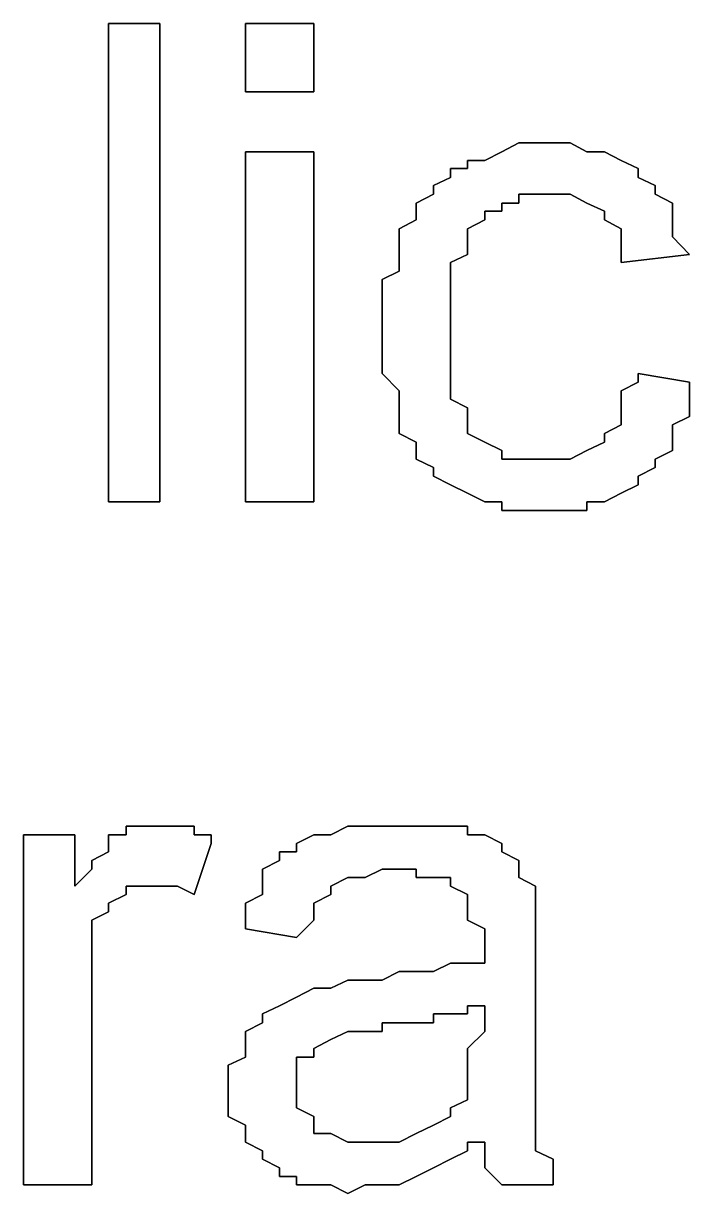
# Model space of a CAD drawing. Header units: metres. Extents: x 2.9 to 42.8, y 1.7 to 28.7.
# Drawn here: x 38.8373 to 38.9749, y 16.4553 to 16.697 of the extents above; entities that cross this region are included whole.
import ezdxf

# ---------------------------------------------------------------- set-up
doc = ezdxf.new("R2010")
doc.units = ezdxf.units.M
doc.layers.add('GRIS', color=8, linetype='Continuous')

msp = doc.modelspace()

# ---------------------------------------------------------------- linework, layer by layer
at = {"layer": 'GRIS', "lineweight": -3}
for points in [[(38.8655, 16.697), (38.8549, 16.697), (38.8655, 16.697)], [(38.8549, 16.697), (38.8549, 16.5982), (38.8549, 16.697)], [(38.8655, 16.5982), (38.8655, 16.697), (38.8655, 16.5982)], [(38.8973, 16.697), (38.8832, 16.697), (38.8973, 16.697)], [(38.8832, 16.697), (38.8832, 16.6829), (38.8832, 16.697)], [(38.8973, 16.6829), (38.8973, 16.697), (38.8973, 16.6829)], [(38.8832, 16.6829), (38.8973, 16.6829), (38.8832, 16.6829)], [(38.8973, 16.6705), (38.8832, 16.6705), (38.8973, 16.6705)], [(38.8832, 16.6705), (38.8832, 16.5982), (38.8832, 16.6705)], [(38.8973, 16.5982), (38.8973, 16.6705), (38.8973, 16.5982)], [(38.9361, 16.6705), (38.9326, 16.6687), (38.9361, 16.6705)], [(38.9396, 16.6723), (38.9361, 16.6705), (38.9396, 16.6723)], [(38.9431, 16.6723), (38.9396, 16.6723), (38.9431, 16.6723)], [(38.9467, 16.6723), (38.9431, 16.6723), (38.9467, 16.6723)], [(38.9502, 16.6723), (38.9467, 16.6723), (38.9502, 16.6723)], [(38.9537, 16.6705), (38.9502, 16.6723), (38.9537, 16.6705)], [(38.9573, 16.6705), (38.9537, 16.6705), (38.9573, 16.6705)], [(38.9608, 16.6687), (38.9573, 16.6705), (38.9608, 16.6687)], [(38.9326, 16.6687), (38.929, 16.6687), (38.9326, 16.6687)], [(38.929, 16.6687), (38.929, 16.667), (38.929, 16.6687)], [(38.9643, 16.667), (38.9608, 16.6687), (38.9643, 16.667)], [(38.929, 16.667), (38.9255, 16.667), (38.929, 16.667)], [(38.9255, 16.667), (38.9255, 16.6652), (38.9255, 16.667)], [(38.9643, 16.6652), (38.9643, 16.667), (38.9643, 16.6652)], [(38.9255, 16.6652), (38.922, 16.6635), (38.9255, 16.6652)], [(38.922, 16.6635), (38.922, 16.6617), (38.922, 16.6635)], [(38.9678, 16.6635), (38.9643, 16.6652), (38.9678, 16.6635)], [(38.9678, 16.6617), (38.9678, 16.6635), (38.9678, 16.6617)], [(38.922, 16.6617), (38.9184, 16.6599), (38.922, 16.6617)], [(38.9396, 16.6599), (38.9396, 16.6617), (38.9396, 16.6599)], [(38.9396, 16.6617), (38.9431, 16.6617), (38.9396, 16.6617)], [(38.9431, 16.6617), (38.9467, 16.6617), (38.9431, 16.6617)], [(38.9467, 16.6617), (38.9502, 16.6617), (38.9467, 16.6617)], [(38.9502, 16.6617), (38.9537, 16.6599), (38.9502, 16.6617)], [(38.9714, 16.6599), (38.9678, 16.6617), (38.9714, 16.6599)], [(38.9184, 16.6599), (38.9184, 16.6582), (38.9184, 16.6599)], [(38.9184, 16.6582), (38.9184, 16.6564), (38.9184, 16.6582)], [(38.9326, 16.6564), (38.9326, 16.6582), (38.9326, 16.6564)], [(38.9326, 16.6582), (38.9361, 16.6582), (38.9326, 16.6582)], [(38.9361, 16.6582), (38.9361, 16.6599), (38.9361, 16.6582)], [(38.9361, 16.6599), (38.9396, 16.6599), (38.9361, 16.6599)], [(38.9537, 16.6599), (38.9573, 16.6582), (38.9537, 16.6599)], [(38.9573, 16.6582), (38.9573, 16.6564), (38.9573, 16.6582)], [(38.9714, 16.6564), (38.9714, 16.6599), (38.9714, 16.6564)], [(38.9184, 16.6564), (38.9149, 16.6546), (38.9184, 16.6564)], [(38.929, 16.6546), (38.9326, 16.6564), (38.929, 16.6546)], [(38.9573, 16.6564), (38.9608, 16.6546), (38.9573, 16.6564)], [(38.9714, 16.6546), (38.9714, 16.6564), (38.9714, 16.6546)], [(38.9149, 16.6546), (38.9149, 16.6529), (38.9149, 16.6546)], [(38.929, 16.6529), (38.929, 16.6546), (38.929, 16.6529)], [(38.9608, 16.6546), (38.9608, 16.6529), (38.9608, 16.6546)], [(38.9714, 16.6529), (38.9714, 16.6546), (38.9714, 16.6529)], [(38.9149, 16.6529), (38.9149, 16.6511), (38.9149, 16.6529)], [(38.9149, 16.6511), (38.9149, 16.6493), (38.9149, 16.6511)], [(38.929, 16.6493), (38.929, 16.6529), (38.929, 16.6493)], [(38.9608, 16.6529), (38.9608, 16.6493), (38.9608, 16.6529)], [(38.9749, 16.6493), (38.9714, 16.6529), (38.9749, 16.6493)], [(38.9149, 16.6493), (38.9149, 16.6458), (38.9149, 16.6493)], [(38.9255, 16.6476), (38.929, 16.6493), (38.9255, 16.6476)], [(38.9608, 16.6493), (38.9608, 16.6476), (38.9608, 16.6493)], [(38.9608, 16.6476), (38.9749, 16.6493), (38.9608, 16.6476)], [(38.9255, 16.6458), (38.9255, 16.6476), (38.9255, 16.6458)], [(38.9149, 16.6458), (38.9114, 16.6441), (38.9149, 16.6458)], [(38.9114, 16.6441), (38.9114, 16.6423), (38.9114, 16.6441)], [(38.9255, 16.6441), (38.9255, 16.6458), (38.9255, 16.6441)], [(38.9255, 16.6405), (38.9255, 16.6441), (38.9255, 16.6405)], [(38.9114, 16.6423), (38.9114, 16.6388), (38.9114, 16.6423)], [(38.9114, 16.6388), (38.9114, 16.637), (38.9114, 16.6388)], [(38.9255, 16.6388), (38.9255, 16.6405), (38.9255, 16.6388)], [(38.9255, 16.6352), (38.9255, 16.6388), (38.9255, 16.6352)], [(38.9114, 16.637), (38.9114, 16.6335), (38.9114, 16.637)], [(38.9255, 16.6335), (38.9255, 16.6352), (38.9255, 16.6335)], [(38.9114, 16.6335), (38.9114, 16.6317), (38.9114, 16.6335)], [(38.9114, 16.6317), (38.9114, 16.6299), (38.9114, 16.6317)], [(38.9255, 16.6317), (38.9255, 16.6335), (38.9255, 16.6317)], [(38.9255, 16.6282), (38.9255, 16.6317), (38.9255, 16.6282)], [(38.9114, 16.6299), (38.9114, 16.6264), (38.9114, 16.6299)], [(38.9255, 16.6264), (38.9255, 16.6282), (38.9255, 16.6264)], [(38.9114, 16.6264), (38.9114, 16.6247), (38.9114, 16.6264)], [(38.9114, 16.6247), (38.9149, 16.6211), (38.9114, 16.6247)], [(38.9255, 16.6229), (38.9255, 16.6264), (38.9255, 16.6229)], [(38.9643, 16.6247), (38.9643, 16.6229), (38.9643, 16.6247)], [(38.9749, 16.6229), (38.9643, 16.6247), (38.9749, 16.6229)], [(38.9255, 16.6211), (38.9255, 16.6229), (38.9255, 16.6211)], [(38.9643, 16.6229), (38.9608, 16.6211), (38.9643, 16.6229)], [(38.9749, 16.6211), (38.9749, 16.6229), (38.9749, 16.6211)], [(38.9149, 16.6211), (38.9149, 16.6194), (38.9149, 16.6211)], [(38.9149, 16.6194), (38.9149, 16.6176), (38.9149, 16.6194)], [(38.9255, 16.6194), (38.9255, 16.6211), (38.9255, 16.6194)], [(38.929, 16.6176), (38.9255, 16.6194), (38.929, 16.6176)], [(38.9608, 16.6211), (38.9608, 16.6176), (38.9608, 16.6211)], [(38.9749, 16.6176), (38.9749, 16.6211), (38.9749, 16.6176)], [(38.9149, 16.6176), (38.9149, 16.6158), (38.9149, 16.6176)], [(38.929, 16.6158), (38.929, 16.6176), (38.929, 16.6158)], [(38.9608, 16.6176), (38.9608, 16.6158), (38.9608, 16.6176)], [(38.9749, 16.6158), (38.9749, 16.6176), (38.9749, 16.6158)], [(38.9149, 16.6158), (38.9149, 16.6123), (38.9149, 16.6158)], [(38.929, 16.6141), (38.929, 16.6158), (38.929, 16.6141)], [(38.9608, 16.6158), (38.9608, 16.6141), (38.9608, 16.6158)], [(38.9714, 16.6141), (38.9749, 16.6158), (38.9714, 16.6141)], [(38.9149, 16.6123), (38.9184, 16.6105), (38.9149, 16.6123)], [(38.929, 16.6123), (38.929, 16.6141), (38.929, 16.6123)], [(38.9326, 16.6105), (38.929, 16.6123), (38.9326, 16.6105)], [(38.9608, 16.6141), (38.9573, 16.6123), (38.9608, 16.6141)], [(38.9573, 16.6123), (38.9573, 16.6105), (38.9573, 16.6123)], [(38.9714, 16.6105), (38.9714, 16.6141), (38.9714, 16.6105)], [(38.9184, 16.6105), (38.9184, 16.6088), (38.9184, 16.6105)], [(38.9361, 16.6088), (38.9326, 16.6105), (38.9361, 16.6088)], [(38.9573, 16.6105), (38.9537, 16.6088), (38.9573, 16.6105)], [(38.9714, 16.6088), (38.9714, 16.6105), (38.9714, 16.6088)], [(38.9184, 16.6088), (38.9184, 16.607), (38.9184, 16.6088)], [(38.9361, 16.607), (38.9361, 16.6088), (38.9361, 16.607)], [(38.9537, 16.6088), (38.9502, 16.607), (38.9537, 16.6088)], [(38.9678, 16.607), (38.9714, 16.6088), (38.9678, 16.607)], [(38.9184, 16.607), (38.922, 16.6053), (38.9184, 16.607)], [(38.922, 16.6053), (38.922, 16.6035), (38.922, 16.6053)], [(38.9396, 16.607), (38.9361, 16.607), (38.9396, 16.607)], [(38.9431, 16.607), (38.9396, 16.607), (38.9431, 16.607)], [(38.9467, 16.607), (38.9431, 16.607), (38.9467, 16.607)], [(38.9502, 16.607), (38.9467, 16.607), (38.9502, 16.607)], [(38.9643, 16.6035), (38.9678, 16.6053), (38.9643, 16.6035)], [(38.9678, 16.6053), (38.9678, 16.607), (38.9678, 16.6053)], [(38.922, 16.6035), (38.9255, 16.6017), (38.922, 16.6035)], [(38.9643, 16.6017), (38.9643, 16.6035), (38.9643, 16.6017)], [(38.9255, 16.6017), (38.929, 16.6), (38.9255, 16.6017)], [(38.929, 16.6), (38.9326, 16.5982), (38.929, 16.6)], [(38.9573, 16.5982), (38.9608, 16.6), (38.9573, 16.5982)], [(38.9608, 16.6), (38.9643, 16.6017), (38.9608, 16.6)], [(38.8549, 16.5982), (38.8655, 16.5982), (38.8549, 16.5982)], [(38.8832, 16.5982), (38.8973, 16.5982), (38.8832, 16.5982)], [(38.9326, 16.5982), (38.9361, 16.5982), (38.9326, 16.5982)], [(38.9361, 16.5982), (38.9361, 16.5964), (38.9361, 16.5982)], [(38.9537, 16.5964), (38.9537, 16.5982), (38.9537, 16.5964)], [(38.9537, 16.5982), (38.9573, 16.5982), (38.9537, 16.5982)], [(38.9361, 16.5964), (38.9396, 16.5964), (38.9361, 16.5964)], [(38.9396, 16.5964), (38.9431, 16.5964), (38.9396, 16.5964)], [(38.9431, 16.5964), (38.9467, 16.5964), (38.9431, 16.5964)], [(38.9467, 16.5964), (38.9502, 16.5964), (38.9467, 16.5964)], [(38.9502, 16.5964), (38.9537, 16.5964), (38.9502, 16.5964)], [(38.862, 16.5312), (38.8585, 16.5312), (38.862, 16.5312)], [(38.8585, 16.5312), (38.8585, 16.5294), (38.8585, 16.5312)], [(38.8655, 16.5312), (38.862, 16.5312), (38.8655, 16.5312)], [(38.8691, 16.5312), (38.8655, 16.5312), (38.8691, 16.5312)], [(38.8726, 16.5312), (38.8691, 16.5312), (38.8726, 16.5312)], [(38.8726, 16.5294), (38.8726, 16.5312), (38.8726, 16.5294)], [(38.9043, 16.5312), (38.9008, 16.5294), (38.9043, 16.5312)], [(38.9079, 16.5312), (38.9043, 16.5312), (38.9079, 16.5312)], [(38.9114, 16.5312), (38.9079, 16.5312), (38.9114, 16.5312)], [(38.9149, 16.5312), (38.9114, 16.5312), (38.9149, 16.5312)], [(38.9184, 16.5312), (38.9149, 16.5312), (38.9184, 16.5312)], [(38.922, 16.5312), (38.9184, 16.5312), (38.922, 16.5312)], [(38.9255, 16.5312), (38.922, 16.5312), (38.9255, 16.5312)], [(38.929, 16.5312), (38.9255, 16.5312), (38.929, 16.5312)], [(38.929, 16.5294), (38.929, 16.5312), (38.929, 16.5294)], [(38.8479, 16.5294), (38.8373, 16.5294), (38.8479, 16.5294)], [(38.8373, 16.5294), (38.8373, 16.4571), (38.8373, 16.5294)], [(38.8479, 16.5188), (38.8479, 16.5294), (38.8479, 16.5188)], [(38.8585, 16.5294), (38.8549, 16.5294), (38.8585, 16.5294)], [(38.8549, 16.5294), (38.8549, 16.5276), (38.8549, 16.5294)], [(38.8549, 16.5276), (38.8549, 16.5259), (38.8549, 16.5276)], [(38.8761, 16.5294), (38.8726, 16.5294), (38.8761, 16.5294)], [(38.8726, 16.5171), (38.8761, 16.5276), (38.8726, 16.5171)], [(38.8761, 16.5276), (38.8761, 16.5294), (38.8761, 16.5276)], [(38.8973, 16.5294), (38.8937, 16.5276), (38.8973, 16.5294)], [(38.8937, 16.5276), (38.8937, 16.5259), (38.8937, 16.5276)], [(38.9008, 16.5294), (38.8973, 16.5294), (38.9008, 16.5294)], [(38.9326, 16.5294), (38.929, 16.5294), (38.9326, 16.5294)], [(38.9361, 16.5276), (38.9326, 16.5294), (38.9361, 16.5276)], [(38.9361, 16.5259), (38.9361, 16.5276), (38.9361, 16.5259)], [(38.8549, 16.5259), (38.8514, 16.5241), (38.8549, 16.5259)], [(38.8937, 16.5259), (38.8902, 16.5259), (38.8937, 16.5259)], [(38.8902, 16.5259), (38.8902, 16.5241), (38.8902, 16.5259)], [(38.9396, 16.5241), (38.9361, 16.5259), (38.9396, 16.5241)], [(38.8514, 16.5241), (38.8514, 16.5223), (38.8514, 16.5241)], [(38.8902, 16.5241), (38.8867, 16.5223), (38.8902, 16.5241)], [(38.9396, 16.5223), (38.9396, 16.5241), (38.9396, 16.5223)], [(38.8514, 16.5223), (38.8479, 16.5188), (38.8514, 16.5223)], [(38.8867, 16.5223), (38.8867, 16.5206), (38.8867, 16.5223)], [(38.8867, 16.5206), (38.8867, 16.5188), (38.8867, 16.5206)], [(38.9008, 16.5188), (38.9043, 16.5206), (38.9008, 16.5188)], [(38.9043, 16.5206), (38.9079, 16.5206), (38.9043, 16.5206)], [(38.9079, 16.5206), (38.9114, 16.5223), (38.9079, 16.5206)], [(38.9114, 16.5223), (38.9149, 16.5223), (38.9114, 16.5223)], [(38.9149, 16.5223), (38.9184, 16.5223), (38.9149, 16.5223)], [(38.9184, 16.5223), (38.9184, 16.5206), (38.9184, 16.5223)], [(38.9184, 16.5206), (38.922, 16.5206), (38.9184, 16.5206)], [(38.922, 16.5206), (38.9255, 16.5206), (38.922, 16.5206)], [(38.9255, 16.5206), (38.9255, 16.5188), (38.9255, 16.5206)], [(38.9396, 16.5206), (38.9396, 16.5223), (38.9396, 16.5206)], [(38.9431, 16.5188), (38.9396, 16.5206), (38.9431, 16.5188)], [(38.8585, 16.5171), (38.8585, 16.5188), (38.8585, 16.5171)], [(38.8585, 16.5188), (38.862, 16.5188), (38.8585, 16.5188)], [(38.862, 16.5188), (38.8655, 16.5188), (38.862, 16.5188)], [(38.8655, 16.5188), (38.8691, 16.5188), (38.8655, 16.5188)], [(38.8691, 16.5188), (38.8726, 16.5171), (38.8691, 16.5188)], [(38.8867, 16.5188), (38.8867, 16.5171), (38.8867, 16.5188)], [(38.9008, 16.5171), (38.9008, 16.5188), (38.9008, 16.5171)], [(38.9255, 16.5188), (38.929, 16.5171), (38.9255, 16.5188)], [(38.9431, 16.5153), (38.9431, 16.5188), (38.9431, 16.5153)], [(38.8549, 16.5153), (38.8585, 16.5171), (38.8549, 16.5153)], [(38.8867, 16.5171), (38.8832, 16.5153), (38.8867, 16.5171)], [(38.8973, 16.5153), (38.9008, 16.5171), (38.8973, 16.5153)], [(38.929, 16.5171), (38.929, 16.5153), (38.929, 16.5171)], [(38.8514, 16.5118), (38.8549, 16.5135), (38.8514, 16.5118)], [(38.8549, 16.5135), (38.8549, 16.5153), (38.8549, 16.5135)], [(38.8832, 16.5153), (38.8832, 16.5118), (38.8832, 16.5153)], [(38.8973, 16.5135), (38.8973, 16.5153), (38.8973, 16.5135)], [(38.8973, 16.5118), (38.8973, 16.5135), (38.8973, 16.5118)], [(38.929, 16.5153), (38.929, 16.5118), (38.929, 16.5153)], [(38.9431, 16.5135), (38.9431, 16.5153), (38.9431, 16.5135)], [(38.9431, 16.5118), (38.9431, 16.5135), (38.9431, 16.5118)], [(38.8514, 16.51), (38.8514, 16.5118), (38.8514, 16.51)], [(38.8832, 16.5118), (38.8832, 16.51), (38.8832, 16.5118)], [(38.8937, 16.5082), (38.8973, 16.5118), (38.8937, 16.5082)], [(38.929, 16.5118), (38.9326, 16.51), (38.929, 16.5118)], [(38.9431, 16.51), (38.9431, 16.5118), (38.9431, 16.51)], [(38.8514, 16.5082), (38.8514, 16.51), (38.8514, 16.5082)], [(38.8514, 16.5047), (38.8514, 16.5082), (38.8514, 16.5047)], [(38.8832, 16.51), (38.8937, 16.5082), (38.8832, 16.51)], [(38.9326, 16.51), (38.9326, 16.5065), (38.9326, 16.51)], [(38.9431, 16.5065), (38.9431, 16.51), (38.9431, 16.5065)], [(38.9326, 16.5065), (38.9326, 16.5029), (38.9326, 16.5065)], [(38.9431, 16.5047), (38.9431, 16.5065), (38.9431, 16.5047)], [(38.8514, 16.5029), (38.8514, 16.5047), (38.8514, 16.5029)], [(38.9431, 16.4888), (38.9431, 16.5047), (38.9431, 16.4888)], [(38.8514, 16.5012), (38.8514, 16.5029), (38.8514, 16.5012)], [(38.8514, 16.4977), (38.8514, 16.5012), (38.8514, 16.4977)], [(38.9149, 16.5012), (38.9114, 16.4994), (38.9149, 16.5012)], [(38.9184, 16.5012), (38.9149, 16.5012), (38.9184, 16.5012)], [(38.922, 16.5012), (38.9184, 16.5012), (38.922, 16.5012)], [(38.9255, 16.5029), (38.922, 16.5012), (38.9255, 16.5029)], [(38.929, 16.5029), (38.9255, 16.5029), (38.929, 16.5029)], [(38.9326, 16.5029), (38.929, 16.5029), (38.9326, 16.5029)], [(38.9043, 16.4994), (38.9008, 16.4977), (38.9043, 16.4994)], [(38.9079, 16.4994), (38.9043, 16.4994), (38.9079, 16.4994)], [(38.9114, 16.4994), (38.9079, 16.4994), (38.9114, 16.4994)], [(38.8514, 16.4959), (38.8514, 16.4977), (38.8514, 16.4959)], [(38.8973, 16.4977), (38.8937, 16.4959), (38.8973, 16.4977)], [(38.9008, 16.4977), (38.8973, 16.4977), (38.9008, 16.4977)], [(38.8514, 16.4571), (38.8514, 16.4959), (38.8514, 16.4571)], [(38.8902, 16.4941), (38.8867, 16.4924), (38.8902, 16.4941)], [(38.8937, 16.4959), (38.8902, 16.4941), (38.8937, 16.4959)], [(38.929, 16.4924), (38.929, 16.4941), (38.929, 16.4924)], [(38.929, 16.4941), (38.9326, 16.4941), (38.929, 16.4941)], [(38.9326, 16.4941), (38.9326, 16.4888), (38.9326, 16.4941)], [(38.8867, 16.4924), (38.8867, 16.4906), (38.8867, 16.4924)], [(38.922, 16.4906), (38.922, 16.4924), (38.922, 16.4906)], [(38.922, 16.4924), (38.9255, 16.4924), (38.922, 16.4924)], [(38.9255, 16.4924), (38.929, 16.4924), (38.9255, 16.4924)], [(38.8867, 16.4906), (38.8832, 16.4888), (38.8867, 16.4906)], [(38.8832, 16.4888), (38.8832, 16.4871), (38.8832, 16.4888)], [(38.9008, 16.4871), (38.9043, 16.4888), (38.9008, 16.4871)], [(38.9043, 16.4888), (38.9079, 16.4888), (38.9043, 16.4888)], [(38.9079, 16.4888), (38.9114, 16.4888), (38.9079, 16.4888)], [(38.9114, 16.4888), (38.9114, 16.4906), (38.9114, 16.4888)], [(38.9114, 16.4906), (38.9149, 16.4906), (38.9114, 16.4906)], [(38.9149, 16.4906), (38.9184, 16.4906), (38.9149, 16.4906)], [(38.9184, 16.4906), (38.922, 16.4906), (38.9184, 16.4906)], [(38.9326, 16.4888), (38.929, 16.4853), (38.9326, 16.4888)], [(38.9431, 16.4853), (38.9431, 16.4888), (38.9431, 16.4853)], [(38.8832, 16.4871), (38.8832, 16.4853), (38.8832, 16.4871)], [(38.8973, 16.4853), (38.9008, 16.4871), (38.8973, 16.4853)], [(38.8832, 16.4853), (38.8832, 16.4835), (38.8832, 16.4853)], [(38.8973, 16.4835), (38.8973, 16.4853), (38.8973, 16.4835)], [(38.929, 16.4853), (38.929, 16.4835), (38.929, 16.4853)], [(38.9431, 16.4818), (38.9431, 16.4853), (38.9431, 16.4818)], [(38.8832, 16.4835), (38.8796, 16.4818), (38.8832, 16.4835)], [(38.8796, 16.4818), (38.8796, 16.48), (38.8796, 16.4818)], [(38.8937, 16.4818), (38.8937, 16.4835), (38.8937, 16.4818)], [(38.8937, 16.4835), (38.8973, 16.4835), (38.8937, 16.4835)], [(38.8937, 16.4783), (38.8937, 16.4818), (38.8937, 16.4783)], [(38.929, 16.4835), (38.929, 16.4818), (38.929, 16.4835)], [(38.929, 16.4818), (38.929, 16.4783), (38.929, 16.4818)], [(38.9431, 16.4783), (38.9431, 16.4818), (38.9431, 16.4783)], [(38.8796, 16.48), (38.8796, 16.4765), (38.8796, 16.48)], [(38.8937, 16.4765), (38.8937, 16.4783), (38.8937, 16.4765)], [(38.929, 16.4783), (38.929, 16.4747), (38.929, 16.4783)], [(38.9431, 16.4747), (38.9431, 16.4783), (38.9431, 16.4747)], [(38.8796, 16.4765), (38.8796, 16.4747), (38.8796, 16.4765)], [(38.8796, 16.4747), (38.8796, 16.4712), (38.8796, 16.4747)], [(38.8937, 16.4747), (38.8937, 16.4765), (38.8937, 16.4747)], [(38.8937, 16.473), (38.8937, 16.4747), (38.8937, 16.473)], [(38.929, 16.4747), (38.9255, 16.473), (38.929, 16.4747)], [(38.9431, 16.473), (38.9431, 16.4747), (38.9431, 16.473)], [(38.8973, 16.4712), (38.8937, 16.473), (38.8973, 16.4712)], [(38.9255, 16.473), (38.9255, 16.4712), (38.9255, 16.473)], [(38.9431, 16.4712), (38.9431, 16.473), (38.9431, 16.4712)], [(38.8796, 16.4712), (38.8832, 16.4694), (38.8796, 16.4712)], [(38.8973, 16.4694), (38.8973, 16.4712), (38.8973, 16.4694)], [(38.9255, 16.4712), (38.922, 16.4694), (38.9255, 16.4712)], [(38.9431, 16.4694), (38.9431, 16.4712), (38.9431, 16.4694)], [(38.8832, 16.4694), (38.8832, 16.4677), (38.8832, 16.4694)], [(38.8832, 16.4677), (38.8832, 16.4659), (38.8832, 16.4677)], [(38.8973, 16.4677), (38.8973, 16.4694), (38.8973, 16.4677)], [(38.9008, 16.4677), (38.8973, 16.4677), (38.9008, 16.4677)], [(38.9043, 16.4659), (38.9008, 16.4677), (38.9043, 16.4659)], [(38.9184, 16.4677), (38.9149, 16.4659), (38.9184, 16.4677)], [(38.922, 16.4694), (38.9184, 16.4677), (38.922, 16.4694)], [(38.9431, 16.4677), (38.9431, 16.4694), (38.9431, 16.4677)], [(38.9431, 16.4659), (38.9431, 16.4677), (38.9431, 16.4659)], [(38.8832, 16.4659), (38.8867, 16.4641), (38.8832, 16.4659)], [(38.9079, 16.4659), (38.9043, 16.4659), (38.9079, 16.4659)], [(38.9114, 16.4659), (38.9079, 16.4659), (38.9114, 16.4659)], [(38.9149, 16.4659), (38.9114, 16.4659), (38.9149, 16.4659)], [(38.929, 16.4641), (38.929, 16.4659), (38.929, 16.4641)], [(38.929, 16.4659), (38.9326, 16.4659), (38.929, 16.4659)], [(38.9326, 16.4659), (38.9326, 16.4641), (38.9326, 16.4659)], [(38.9431, 16.4641), (38.9431, 16.4659), (38.9431, 16.4641)], [(38.8867, 16.4641), (38.8867, 16.4624), (38.8867, 16.4641)], [(38.8867, 16.4624), (38.8902, 16.4606), (38.8867, 16.4624)], [(38.922, 16.4606), (38.9255, 16.4624), (38.922, 16.4606)], [(38.9255, 16.4624), (38.929, 16.4641), (38.9255, 16.4624)], [(38.9326, 16.4641), (38.9326, 16.4624), (38.9326, 16.4641)], [(38.9326, 16.4624), (38.9326, 16.4606), (38.9326, 16.4624)], [(38.9467, 16.4624), (38.9431, 16.4641), (38.9467, 16.4624)], [(38.9467, 16.4588), (38.9467, 16.4624), (38.9467, 16.4588)], [(38.8902, 16.4606), (38.8902, 16.4588), (38.8902, 16.4606)], [(38.9184, 16.4588), (38.922, 16.4606), (38.9184, 16.4588)], [(38.9326, 16.4606), (38.9361, 16.4571), (38.9326, 16.4606)], [(38.8902, 16.4588), (38.8937, 16.4588), (38.8902, 16.4588)], [(38.8937, 16.4588), (38.8937, 16.4571), (38.8937, 16.4588)], [(38.9149, 16.4571), (38.9184, 16.4588), (38.9149, 16.4571)], [(38.9467, 16.4571), (38.9467, 16.4588), (38.9467, 16.4571)], [(38.8373, 16.4571), (38.8514, 16.4571), (38.8373, 16.4571)], [(38.8937, 16.4571), (38.8973, 16.4571), (38.8937, 16.4571)], [(38.8973, 16.4571), (38.9008, 16.4571), (38.8973, 16.4571)], [(38.9008, 16.4571), (38.9043, 16.4553), (38.9008, 16.4571)], [(38.9043, 16.4553), (38.9079, 16.4571), (38.9043, 16.4553)], [(38.9079, 16.4571), (38.9114, 16.4571), (38.9079, 16.4571)], [(38.9114, 16.4571), (38.9149, 16.4571), (38.9114, 16.4571)], [(38.9361, 16.4571), (38.9467, 16.4571), (38.9361, 16.4571)]]:
    msp.add_lwpolyline(points, dxfattribs=at)

doc.saveas('drawing.dxf')
